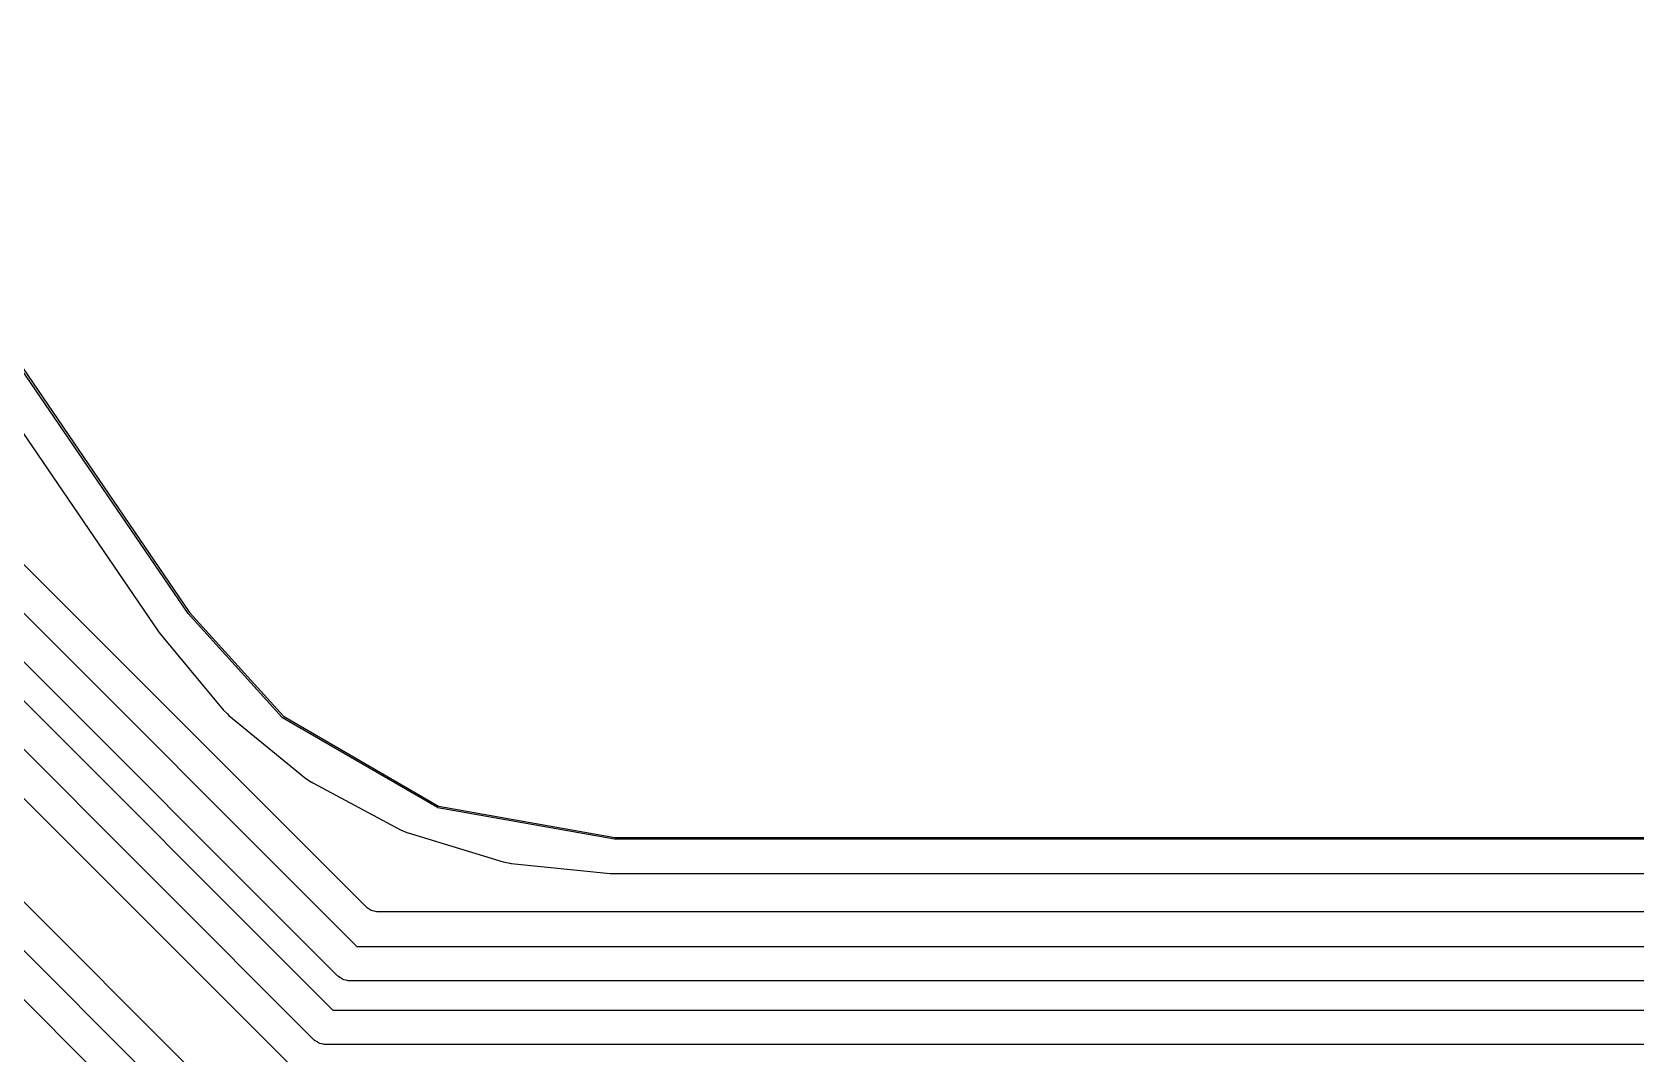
# Model space of a CAD drawing. Extents: x 69.6 to 139.6, y -158 to -61.
# Drawn here: x 82.78 to 92.1, y -97.28 to -91.35 of the extents above; entities that cross this region are included whole.
import ezdxf

# ---------------------------------------------------------------- set-up
doc = ezdxf.new("R2010")
doc.units = 0
doc.header["$MEASUREMENT"] = 0
doc.layers.add('BLACK', color=7, linetype='CONTINUOUS')

msp = doc.modelspace()

# ---------------------------------------------------------------- linework, layer by layer
at = {"layer": 'Black'}
for p, q in [((77.7911, -90.2897), (84.5314, -97.03)), ((84.4193, -97.2007), (77.679, -90.4604)), ((81.4167, -91.3778), (83.6989, -94.7205)), ((83.6908, -94.7264), (81.4085, -91.3835)), ((81.2442, -91.4975), (83.5215, -94.836)), ((79.6496, -91.6382), (84.6714, -96.66)), ((84.725, -96.4307), (79.8789, -91.5846)), ((84.5593, -96.8307), (79.4789, -91.7503)), ((80.5474, -93.6117), (84.2744, -97.3387)), ((83.691, -94.7266), (83.6908, -94.7264)), ((83.6912, -94.7269), (83.691, -94.7266)), ((84.2374, -95.3309), (83.6912, -94.7269)), ((83.6989, -94.7205), (84.2443, -95.3236)), ((83.5215, -94.836), (83.5566, -94.8779)), ((83.5566, -94.8779), (83.5567, -94.878)), ((83.5567, -94.878), (83.5568, -94.8782)), ((83.5568, -94.8782), (83.8948, -95.2852)), ((83.8948, -95.2852), (83.9197, -95.3099)), ((83.9197, -95.3099), (83.9202, -95.3106)), ((83.9202, -95.3106), (83.921, -95.3111)), ((83.921, -95.3111), (83.9279, -95.3182)), ((83.9279, -95.3182), (83.9284, -95.3185)), ((83.9284, -95.3185), (84.3753, -95.6843)), ((84.238, -95.3314), (84.2374, -95.3309)), ((84.2386, -95.3319), (84.238, -95.3314)), ((85.1402, -95.854), (84.2386, -95.3319)), ((84.2443, -95.3236), (85.1445, -95.8449)), ((84.3753, -95.6843), (84.408, -95.7061)), ((84.408, -95.7061), (84.4086, -95.7066)), ((84.4086, -95.7066), (84.4092, -95.7069)), ((84.4092, -95.7069), (84.4142, -95.7104)), ((84.4142, -95.7104), (84.4145, -95.7105)), ((84.4145, -95.7105), (84.9246, -95.9829)), ((85.1445, -95.8449), (86.1694, -96.0271)), ((85.141, -95.8543), (85.1402, -95.854)), ((85.1418, -95.8546), (85.141, -95.8543)), ((86.1677, -96.0369), (85.1418, -95.8546)), ((84.9246, -95.9829), (84.961, -95.9979)), ((84.961, -95.9979), (84.9616, -95.9983)), ((84.9616, -95.9983), (84.9623, -95.9985)), ((84.9623, -95.9985), (84.968, -96.0009)), ((84.968, -96.0009), (84.9682, -96.0009)), ((84.9682, -96.0009), (85.5216, -96.169)), ((86.1694, -96.0369), (86.1677, -96.0369)), ((86.1694, -96.0271), (86.1705, -96.0275)), ((86.1705, -96.0365), (86.1694, -96.0369)), ((86.1705, -96.0275), (86.1709, -96.0273)), ((86.1709, -96.0367), (86.1705, -96.0365)), ((86.1709, -96.0273), (86.1726, -96.027)), ((86.1726, -96.037), (86.1709, -96.0367)), ((86.1726, -96.027), (96.0105, -96.027)), ((96.0105, -96.037), (86.1726, -96.037)), ((84.345, -98.0108), (82.5231, -96.1888)), ((85.5216, -96.169), (85.5603, -96.1768)), ((85.5603, -96.1768), (85.5609, -96.177)), ((85.5609, -96.177), (85.5616, -96.1771)), ((85.5616, -96.1771), (85.5676, -96.1783)), ((85.5676, -96.1783), (85.5678, -96.1783)), ((85.5678, -96.1783), (86.1433, -96.2358)), ((86.1433, -96.2358), (86.1577, -96.2358)), ((86.1577, -96.2358), (86.1631, -96.2368)), ((86.1631, -96.2368), (86.1686, -96.2364)), ((86.1686, -96.2364), (86.1742, -96.237)), ((86.1742, -96.237), (96.0056, -96.237)), ((82.3782, -96.3268), (84.3087, -98.2573)), ((84.1694, -98.4009), (82.2661, -96.4975)), ((84.7286, -96.4332), (84.725, -96.4307)), ((84.7314, -96.4366), (84.7286, -96.4332)), ((84.7427, -96.4431), (84.7314, -96.4366)), ((84.7534, -96.4506), (84.7427, -96.4431)), ((84.7577, -96.4518), (84.7534, -96.4506)), ((84.7615, -96.454), (84.7577, -96.4518)), ((84.7744, -96.4562), (84.7615, -96.454)), ((84.787, -96.4596), (84.7744, -96.4562)), ((84.7914, -96.4592), (84.787, -96.4596)), ((84.7957, -96.46), (84.7914, -96.4592)), ((97.6643, -96.46), (84.7957, -96.46)), ((84.6714, -96.66), (97.7886, -96.66)), ((84.5629, -96.8332), (84.5593, -96.8307)), ((84.5657, -96.8366), (84.5629, -96.8332)), ((84.577, -96.8431), (84.5657, -96.8366)), ((84.5877, -96.8506), (84.577, -96.8431)), ((84.592, -96.8518), (84.5877, -96.8506)), ((84.5958, -96.854), (84.592, -96.8518)), ((84.6087, -96.8562), (84.5958, -96.854)), ((84.6213, -96.8596), (84.6087, -96.8562)), ((84.6257, -96.8592), (84.6213, -96.8596)), ((84.63, -96.86), (84.6257, -96.8592)), ((97.83, -96.86), (84.63, -96.86)), ((84.5314, -97.03), (97.9736, -97.03)), ((84.4229, -97.2032), (84.4193, -97.2007)), ((84.4257, -97.2066), (84.4229, -97.2032)), ((84.437, -97.2131), (84.4257, -97.2066)), ((84.4477, -97.2206), (84.437, -97.2131)), ((84.452, -97.2218), (84.4477, -97.2206)), ((84.4558, -97.224), (84.452, -97.2218)), ((84.4687, -97.2262), (84.4558, -97.224)), ((84.4813, -97.2296), (84.4687, -97.2262)), ((84.4857, -97.2292), (84.4813, -97.2296)), ((84.49, -97.23), (84.4857, -97.2292)), ((98.015, -97.23), (84.49, -97.23))]:
    msp.add_line(p, q, dxfattribs=at)

doc.saveas('drawing.dxf')
